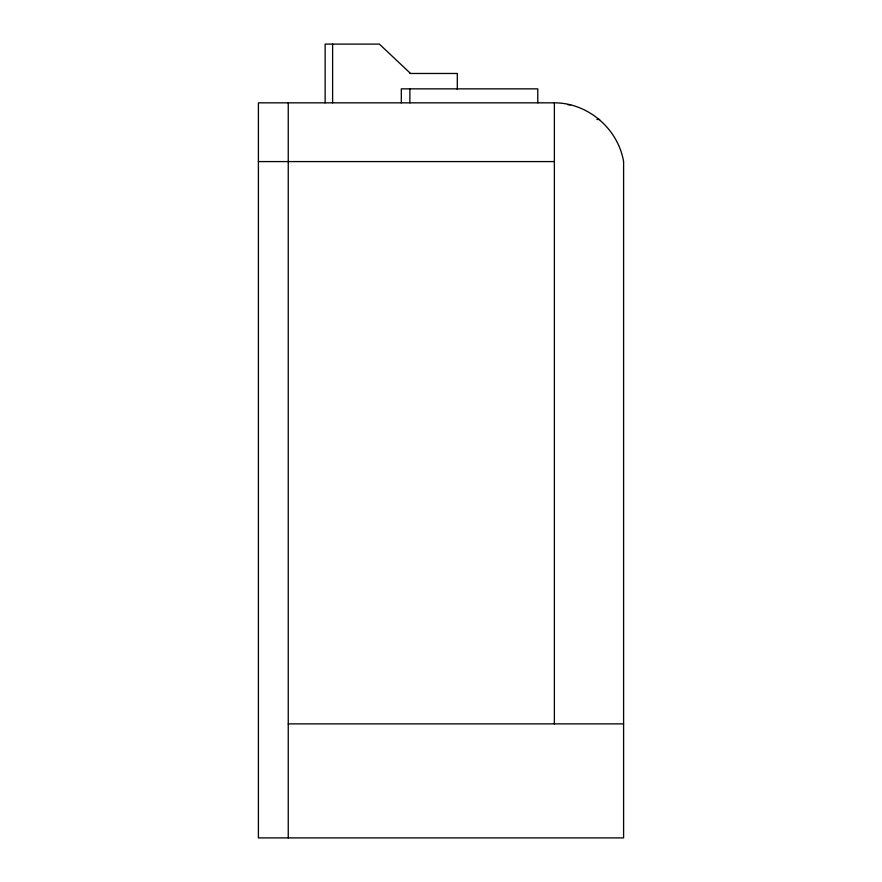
<?xml version="1.0" encoding="UTF-8"?>
<svg xmlns="http://www.w3.org/2000/svg" width="882" height="882" viewBox="0 0 882 882"><rect width="100%" height="100%" fill="white"/><g stroke="black" fill="none" stroke-linecap="round" stroke-linejoin="round"><path stroke-width="1.32" d="M409.954 73.471L457.306 73.471L457.306 89.49M554.37 102.841L258.404 102.841L258.404 837.9L623.596 837.9L623.596 161.582C618.084 128.695 587.798 102.753 554.37 102.841L554.37 723.879M567.898 104.76L570.61 104.76M596.916 119.478L599.628 119.478M258.404 161.582L554.37 161.582M288.249 723.879L623.596 723.879M410.549 73.471L379.37 44.1L325.149 44.1L325.149 102.841M537.777 102.841L537.777 88.861L401.321 88.861L401.321 102.841M409.887 88.861L409.887 102.841M332.613 44.1L332.613 102.841M288.249 102.841L288.249 837.9"/></g></svg>
